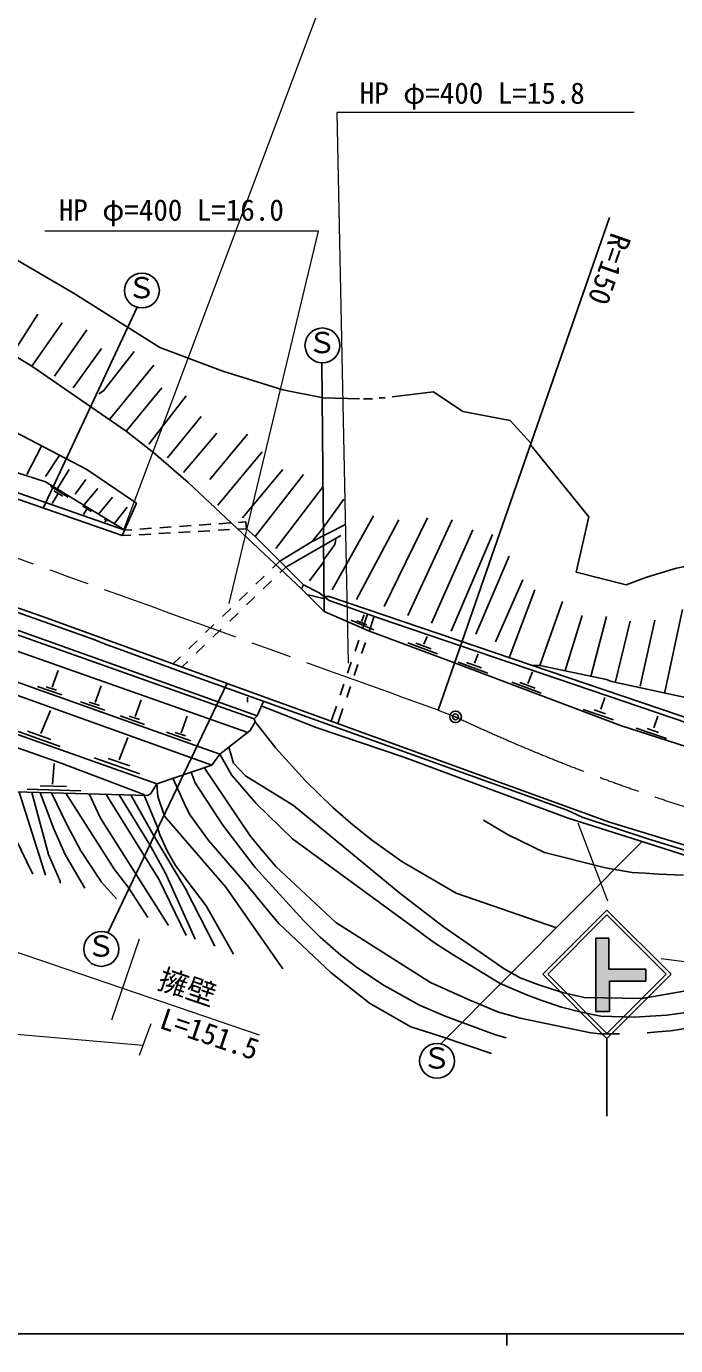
# Model space of a CAD drawing. Units: millimetres, scale not verified. Extents: x 40000 to 680000, y 20000 to 380000.
# Drawn here: x 226682 to 282522, y 204000 to 317450 of the extents above; entities that cross this region are included whole.
import ezdxf
from ezdxf.enums import TextEntityAlignment as Align

# ---------------------------------------------------------------- set-up
doc = ezdxf.new("R2010")
doc.units = ezdxf.units.MM
doc.header["$LTSCALE"] = 1000
doc.header["$PDMODE"] = 32
doc.header["$PDSIZE"] = 500
doc.linetypes.add('CHAIN', pattern=[18.5, 12, -1.5, 3.5, -1.5])
for name, color, linetype, lineweight in [('M-BGD', 7, 'Continuous', 25), ('M-BMK', 2, 'CHAIN', 13), ('M-BMK-SRVR', 3, 'Continuous', 25), ('M-STR-HTXT', 7, 'Continuous', 13), ('M-STR-STRC', 7, 'Continuous', 25), ('M-TTL-BAND', 7, 'Continuous', 25)]:
    doc.layers.add(name, color=color, linetype=linetype, lineweight=lineweight)
doc.styles.add('ＭＳ ゴシック', font='')
doc.styles.get('ＭＳ ゴシック').set_extended_font_data('MS Gothic')

msp = doc.modelspace()

# ---------------------------------------------------------------- hatches: boundary and pattern name
at = {"layer": 'M-STR-STRC'}
msp.add_hatch(color=256, dxfattribs=at).paths.add_polyline_path([(276833, 232719), (276833, 235349), (279956, 235349), (279956, 236379), (276789, 236379), (276789, 239031), (275647, 239031), (275647, 232719)])
msp.add_hatch(color=256, dxfattribs=at).paths.add_polyline_path([(276833, 232719), (276833, 235349), (279956, 235349), (279956, 236379), (276789, 236379), (276789, 239031), (275647, 239031), (275647, 232719)])
msp.add_hatch(color=256, dxfattribs=at).paths.add_polyline_path([(276833, 232719), (276833, 235349), (279956, 235349), (279956, 236379), (276789, 236379), (276789, 239031), (275647, 239031), (275647, 232719)])
msp.add_hatch(color=256, dxfattribs=at).paths.add_polyline_path([(276833, 232719), (276833, 235349), (279956, 235349), (279956, 236379), (276789, 236379), (276789, 239031), (275647, 239031), (275647, 232719)])
msp.add_hatch(color=256, dxfattribs=at).paths.add_polyline_path([(276833, 232719), (276833, 235349), (279956, 235349), (279956, 236379), (276789, 236379), (276789, 239031), (275647, 239031), (275647, 232719)])

# ---------------------------------------------------------------- linework, layer by layer
at = {"layer": 'M-BGD'}
for p, q in [((276844, 301004), (262100, 258643)), ((161690, 299123), (234934, 273657)), ((235138, 274127), (176031, 294739)), ((219271, 293046), (227145, 288220)), ((227653, 292707), (225451, 289236)), ((236202, 293292), (228135, 276021)), ((229769, 291945), (227145, 288220)), ((231886, 291352), (229092, 287373)), ((233156, 289744), (230701, 286357)), ((227145, 288220), (235273, 282632)), ((237643, 288304), (233833, 283648)), ((252097, 288514), (252291, 267138)), ((238321, 286357), (235273, 282632)), ((207247, 285026), (228313, 278283)), ((240437, 285680), (237220, 281531)), ((255677, 285426), (256439, 285426)), ((257032, 285510), (257540, 285510)), ((241707, 283902), (238829, 280346)), ((243316, 254861), (164999, 282716)), ((235273, 282632), (237643, 280769)), ((227991, 281362), (226721, 278906)), ((243062, 282462), (240183, 279076)), ((245687, 282378), (242469, 278483)), ((229515, 280515), (228330, 278737)), ((237643, 280769), (240607, 278229)), ((246957, 280854), (243147, 276282)), ((230362, 279330), (229346, 277721)), ((248735, 279330), (245263, 275181)), ((228313, 278283), (235138, 274127)), ((231801, 278483), (230870, 277213)), ((240607, 278229), (250343, 269085)), ((250513, 278906), (246364, 273572)), ((228743, 277904), (230282, 276967)), ((229419, 277282), (228888, 276410)), ((229034, 277516), (229803, 277048)), ((232817, 277721), (231612, 276274)), ((234087, 276959), (232902, 275520)), ((252206, 277890), (248142, 272556)), ((169402, 276451), (237897, 252321)), ((231521, 276213), (232289, 275745)), ((231905, 275979), (231593, 275467)), ((235357, 276112), (234239, 274674)), ((234934, 273657), (236148, 276459)), ((233404, 275066), (233650, 274916)), ((233527, 274991), (233428, 274827)), ((241541, 274566), (242539, 274635)), ((243237, 274683), (244235, 274751)), ((244933, 274799), (245550, 274841)), ((245602, 274250), (245550, 274841)), ((254069, 274588), (251275, 273149)), ((256524, 275350), (252968, 269000)), ((258725, 275012), (255085, 268154)), ((261181, 275181), (257455, 267561)), ((263297, 275012), (259487, 266799)), ((234934, 273657), (235675, 273698)), ((235138, 274127), (235755, 274169)), ((236374, 273737), (237372, 273792)), ((236453, 274217), (237451, 274286)), ((238071, 273831), (239070, 273887)), ((238149, 274334), (239147, 274402)), ((239769, 273926), (240767, 273981)), ((239845, 274450), (240843, 274518)), ((241466, 274020), (242465, 274075)), ((243164, 274114), (244162, 274170)), ((244861, 274208), (245602, 274250)), ((245602, 274250), (246364, 273572)), ((246364, 273572), (250513, 269424)), ((253730, 273657), (248989, 270948)), ((265075, 274165), (261519, 266122)), ((266769, 273742), (263213, 265444)), ((203269, 273149), (246279, 257909)), ((248481, 271456), (247861, 270860)), ((252291, 271456), (251021, 269762)), ((268208, 271879), (265329, 265190)), ((247141, 270166), (246420, 269473)), ((248989, 270948), (248491, 270469)), ((280146, 270101), (279638, 269932)), ((215884, 269085), (246533, 258163)), ((247771, 269776), (247050, 269082)), ((250513, 269424), (250343, 269085)), ((250343, 269085), (252291, 267138)), ((250513, 269424), (251867, 268746)), ((269393, 269847), (267023, 264513)), ((270409, 269000), (268208, 263158)), ((245700, 268779), (244979, 268086)), ((246330, 268389), (245609, 267695)), ((251867, 268746), (252714, 268069)), ((252714, 268069), (256609, 266714)), ((272780, 267984), (270833, 262481)), ((225959, 267053), (232563, 264682)), ((244259, 267393), (243538, 266699)), ((244889, 267002), (244168, 266309)), ((252291, 267138), (256195, 265442)), ((255492, 266271), (255742, 266856)), ((256029, 266916), (255592, 265625)), ((256596, 266719), (256157, 265424)), ((274473, 266799), (273034, 262058)), ((276590, 266714), (275235, 261550)), ((283109, 267307), (281585, 260195)), ((242817, 266006), (242097, 265312)), ((243448, 265615), (242727, 264922)), ((254587, 266388), (256553, 265561)), ((255118, 266326), (255953, 265998)), ((278622, 266291), (277352, 261126)), ((280739, 266376), (279469, 260703)), ((241376, 264619), (240656, 263925)), ((255271, 264678), (254951, 263730)), ((255837, 264477), (255516, 263530)), ((256195, 265442), (263516, 262711)), ((262040, 263486), (259489, 264430)), ((260191, 264399), (261502, 263923)), ((260877, 264329), (261148, 264977)), ((239935, 263232), (239316, 262636)), ((242007, 264228), (241286, 263535)), ((265212, 262682), (265548, 263486)), ((240565, 262842), (240068, 262363)), ((254630, 262783), (254309, 261836)), ((255195, 262582), (254875, 261635)), ((277775, 257316), (263516, 262711)), ((266374, 261839), (263823, 262783)), ((264525, 262752), (265836, 262276)), ((228911, 260636), (229426, 262066)), ((243946, 260956), (233698, 239506)), ((239929, 261973), (273203, 250035)), ((270972, 260099), (268421, 261043)), ((269123, 261012), (270434, 260536)), ((269810, 260942), (270223, 261933)), ((276590, 261296), (277013, 261126)), ((277013, 261126), (287089, 258925)), ((227632, 260693), (229718, 259954)), ((228391, 260667), (229270, 260376)), ((232610, 259318), (233125, 260748)), ((253989, 260889), (253668, 259942)), ((254554, 260688), (254233, 259741)), ((231331, 259375), (233416, 258636)), ((232090, 259349), (232969, 259058)), ((236039, 258098), (236554, 259528)), ((245687, 259772), (245687, 259348)), ((246872, 259010), (251613, 257147)), ((253347, 258994), (252910, 257703)), ((253913, 258794), (253474, 257499)), ((277180, 257809), (274557, 258695)), ((276481, 258331), (275508, 258679)), ((276086, 258726), (276434, 259724)), ((227932, 256640), (228767, 258606)), ((234759, 258155), (236845, 257417)), ((235519, 258129), (236398, 257838)), ((240006, 256690), (240520, 258120)), ((246364, 257655), (245941, 256893)), ((280649, 257130), (280998, 258129)), ((229586, 255517), (225662, 256929)), ((226785, 256827), (228782, 256117)), ((238726, 256747), (240812, 256009)), ((239485, 256721), (240364, 256430)), ((245941, 256893), (243316, 254861)), ((251613, 257147), (259149, 254607)), ((292253, 252660), (277775, 257316)), ((281744, 256213), (279120, 257099)), ((281045, 256735), (280072, 257083)), ((234658, 254376), (235400, 256310)), ((236445, 253166), (232521, 254547)), ((233722, 254493), (235579, 253853)), ((243316, 254861), (242639, 253930)), ((259149, 254607), (273288, 249358)), ((228915, 252287), (229079, 254054)), ((237897, 252321), (242639, 253930)), ((241983, 253707), (245941, 247834)), ((230132, 252088), (227862, 252147)), ((237389, 251474), (237897, 252321)), ((237897, 252321), (237982, 251220)), ((239283, 252791), (240437, 250289)), ((224689, 251644), (237135, 251305)), ((226056, 251606), (228330, 244447)), ((231373, 251702), (226738, 251843)), ((230063, 251497), (234257, 244955)), ((233550, 251403), (238067, 244108)), ((237135, 251305), (237389, 251474)), ((237982, 251220), (238575, 249527)), ((273203, 250035), (274473, 249442)), ((243570, 248765), (246364, 245124)), ((266007, 249188), (268123, 247918)), ((273288, 249358), (279977, 247241)), ((274473, 249442), (280146, 247580)), ((245941, 247834), (246703, 246902)), ((249581, 247580), (260588, 239536)), ((279638, 247348), (262366, 229969)), ((268123, 247918), (271256, 246394)), ((280146, 247580), (289798, 244616)), ((271256, 246394), (276498, 245075)), ((279977, 247241), (288359, 244532)), ((276498, 245075), (278791, 244701)), ((234257, 244955), (235442, 243431)), ((238067, 244108), (240437, 239282)), ((278791, 244701), (279892, 244616)), ((279892, 244616), (281077, 244532)), ((281077, 244532), (283194, 244447)), ((233918, 243008), (234426, 242415)), ((235442, 243431), (237135, 240806)), ((245517, 243770), (247634, 241230)), ((263636, 242923), (272187, 239960)), ((247634, 241230), (248396, 240298)), ((248396, 240298), (252883, 236065)), ((253307, 240383), (261435, 235218)), ((260588, 239536), (261689, 238690)), ((261689, 238690), (263297, 237674)), ((261435, 235218), (264821, 233694)), ((269647, 234202), (270917, 233694)), ((264821, 233694), (267277, 232678)), ((267277, 232678), (268547, 232340)), ((270917, 233694), (272695, 233102)), ((272695, 233102), (274389, 232678)), ((274389, 232678), (276082, 232340)), ((283617, 232678), (281755, 232424)), ((262705, 232340), (267023, 230731)), ((268547, 232340), (269139, 232170)), ((269139, 232170), (275235, 230900)), ((276082, 232340), (278961, 232255)), ((281755, 232424), (278961, 232255)), ((285988, 231662), (282093, 231070)), ((262197, 230646), (266684, 229122)), ((267023, 230731), (267954, 230477)), ((275235, 230900), (275997, 230816)), ((275997, 230816), (277691, 230816)), ((280061, 230900), (280993, 230985)), ((280993, 230985), (282093, 231070))]:
    msp.add_line(p, q, dxfattribs=at)
for points in [[(189553, 309725), (194802, 309725), (196919, 309640), (198951, 309471), (199882, 309302), (200983, 309048), (203946, 308201), (209534, 306000), (216985, 302274), (225536, 297533), (230785, 294485), (238151, 289828), (243570, 287796), (248735, 286188), (252206, 285510), (255339, 285426)], [(181255, 300581), (190738, 300242), (196326, 298803), (197173, 298295), (198951, 297702), (203269, 295586), (209280, 291776), (218255, 286442), (231886, 279330), (236148, 276459)], [(235950, 289490), (233325, 286103), (232902, 285849)], [(258133, 285595), (261689, 286018), (264229, 284325), (268293, 283563), (270071, 281616)], [(164999, 282716), (163814, 285595), (245737, 256736)], [(242639, 253930), (164830, 281839), (163221, 280684), (162629, 280092), (161359, 278144), (160935, 277890), (158903, 275604), (158480, 275435), (157379, 273826)], [(270071, 281446), (275066, 275266), (273965, 270524), (278283, 269424), (279638, 269932)], [(169402, 276451), (169063, 275689), (169148, 275520), (201660, 263920), (229685, 254099), (236797, 251390), (237982, 248511), (238151, 247918), (238829, 246479), (239506, 245294), (242131, 241822), (244501, 237674)], [(253984, 276790), (252206, 274334), (251275, 273149), (248481, 271456)], [(206909, 274080), (228076, 266714), (276844, 249019), (291237, 244616), (303937, 241484)], [(252291, 271625), (253222, 272895), (253307, 273318)], [(280146, 270101), (282601, 270863), (287851, 271879), (292169, 270778), (296995, 268916)], [(250936, 268577), (252206, 268238), (252291, 268408)], [(252291, 268408), (252714, 268408), (290645, 255538)], [(290645, 255115), (257032, 266545), (256609, 266714)], [(239929, 261973), (233410, 264344), (232563, 264682)], [(270182, 262481), (270833, 262481), (276590, 261296)], [(247041, 259348), (246533, 258163), (246279, 257909)], [(246279, 257909), (246364, 257655), (248142, 255369), (250682, 252575), (253053, 250289), (254577, 248934), (256355, 247495), (258979, 245632), (263636, 242923)], [(244082, 255454), (244501, 254099), (245517, 252998), (249666, 250458), (258810, 242923), (262535, 240044), (267785, 236404), (269139, 235642), (270663, 235049), (272780, 234372), (274643, 233948), (279638, 233864), (291237, 235896)], [(243316, 254861), (244332, 253083), (246449, 250628), (249581, 247580)], [(240858, 253325), (241199, 252406), (243570, 248765)], [(224689, 251644), (224605, 251051), (225028, 249527), (225705, 247664), (227229, 244532)], [(227163, 251576), (228584, 246225), (229600, 243939), (229600, 243770)], [(227855, 251558), (229007, 248511), (230023, 246225), (231717, 243346)], [(228832, 251531), (230193, 248765), (231378, 246564), (233156, 243854), (233918, 243008)], [(232070, 251443), (233071, 249358), (238913, 240129)], [(234660, 251372), (237305, 247072), (238659, 244616), (241199, 238944)], [(235696, 251305), (237643, 247834), (240353, 243346), (242893, 238351)], [(240437, 250289), (240776, 249612), (242385, 247410), (245517, 243770)], [(238575, 249527), (243824, 243431), (248735, 236404)], [(246703, 246902), (248142, 245209), (253307, 240383)], [(246364, 245124), (250513, 240552), (251952, 239113), (253730, 237589), (255169, 236488), (257455, 234964), (260503, 233271), (262705, 232340)], [(263297, 237674), (267446, 235134), (269647, 234202)], [(252883, 236065), (256185, 233440), (259741, 231408), (262197, 230646)]]:
    msp.add_lwpolyline(points, dxfattribs=at)
for centre in [(236618, 294733), (252145, 290013), (233133, 238117), (262005, 228489)]:
    msp.add_circle(centre, 1500, dxfattribs=at)
at = {"layer": 'M-BMK'}
msp.add_line((262100, 258643), (263594, 258073), dxfattribs=at)
for centre, radius, start, end in [((-11192889, -31427000), 33692681, 70.12407, 70.29141), ((332733, 405490), 162825, 244.87311, 279.73962)]:
    msp.add_arc(centre, radius, start, end, dxfattribs=at)
at = {"layer": 'M-BMK-SRVR'}
msp.add_circle((263594, 258073), 500, dxfattribs=at)
msp.add_point((263594, 258073), dxfattribs=at)
at = {"layer": 'M-STR-HTXT'}
for p, q in [((235103, 274250), (252544, 320788)), ((278963, 310043), (253391, 310043)), ((253391, 310043), (254358, 262690)), ((251812, 299842), (228271, 299842)), ((244137, 267832), (251812, 299842)), ((155256, 261916), (246703, 230731)), ((274123, 248951), (276650, 242243)), ((236373, 238944), (234003, 232001)), ((281275, 237297), (312953, 233120)), ((199363, 233131), (236702, 229830)), ((237389, 231662), (236373, 228953))]:
    msp.add_line(p, q, dxfattribs=at)
at = {"layer": 'M-STR-STRC'}
for p, q in [((271098, 235941), (276614, 241456)), ((271522, 235941), (276614, 241032)), ((276614, 241456), (282129, 235941)), ((276614, 241032), (281705, 235941)), ((275647, 239031), (276789, 239031)), ((275647, 232719), (275647, 239031)), ((276789, 239031), (276789, 236379)), ((276789, 236379), (279956, 236379)), ((279956, 236379), (279956, 235349)), ((276614, 230425), (271098, 235941)), ((276614, 230850), (271522, 235941)), ((282129, 235941), (276614, 230425)), ((281705, 235941), (276614, 230850)), ((279956, 235349), (276833, 235349)), ((276833, 235349), (276833, 232719)), ((276833, 232719), (275647, 232719)), ((276614, 230425), (276614, 223730))]:
    msp.add_line(p, q, dxfattribs=at)
at = {"layer": 'M-TTL-BAND'}
for p, q in [((40000, 205000), (579000, 205000)), ((268000, 205000), (268000, 204000))]:
    msp.add_line(p, q, dxfattribs=at)

# ---------------------------------------------------------------- texts
at = {"layer": 'M-BGD', "style": 'ＭＳ ゴシック'}
msp.add_text('R=150', height=1833, rotation=250.809, dxfattribs=at).set_placement((276477, 299995), align=Align.BOTTOM_LEFT)
for p in [(235330, 293516), (250858, 288796), (231845, 236900), (260718, 227272)]:
    msp.add_text('Ｓ', height=1833, dxfattribs=at).set_placement(p, align=Align.BOTTOM_LEFT)
at = {"layer": 'M-STR-HTXT', "style": 'ＭＳ ゴシック'}
for s, p in [('HP φ=400 L=15.8', (255355, 310247)), ('HP φ=400 L=16.0', (229472, 300192))]:
    msp.add_text(s, height=1833, dxfattribs=at).set_placement(p, align=Align.BOTTOM_LEFT)
for s, p in [('擁壁', (237688, 234252)), ('L=151.5', (237846, 230816))]:
    msp.add_text(s, height=1833, rotation=341.169, dxfattribs=at).set_placement(p, align=Align.BOTTOM_LEFT)

doc.saveas('drawing.dxf')
